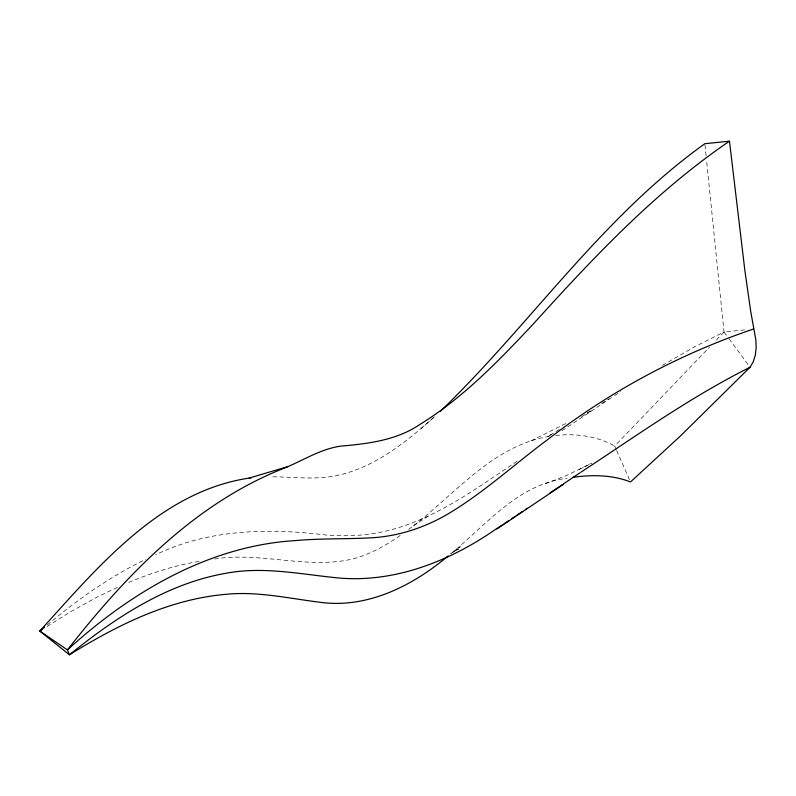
<?xml version="1.0" encoding="UTF-8"?>
<svg xmlns="http://www.w3.org/2000/svg" width="796" height="796" viewBox="0 0 796 796"><rect width="100%" height="100%" fill="white"/><g stroke="black" fill="none" stroke-linecap="round" stroke-linejoin="round"><path stroke-width="0.6" stroke-dasharray="3.98 2.98" d="M616.164 449.441L614.681 446.078L709.515 347.146M716.35 340.021L724.032 332.002L744.976 329.862M433.342 417.8C404.905 443.054 373.414 468.327 335.166 475.869C313.773 480.038 292.042 476.724 270.471 476.804M421.253 428.417L434.327 416.935M450.994 553.608C486.585 524.594 518.345 483.888 567.14 478.287M47.302 624.92C77.57 599.557 110.097 576.463 145.758 559.319M408.607 529.4C453.74 496.465 491.271 445.591 549.698 436.327M452.775 552.543L460.377 546.703L450.496 553.558M400.199 535.469C385.901 545.409 370.399 554.056 353.543 558.772C307.156 570.035 259.367 550.902 212.452 559.369M561.976 430.686L613.547 396.229M517.131 461.262C470.924 492.067 423.651 527.847 366.777 534.444C353.225 536.076 339.514 536.016 325.912 535.002C268.64 527.987 208.502 529.002 155.598 554.802M413.233 525.917L428.785 515.778M614.562 395.572L620.651 391.602M456.387 550.454L458.476 549.121L456.426 550.344M47.073 626.482L69.939 612.124L97.988 596.632L119.738 586.314M559.309 429.482L547.678 436.656L551.917 434.158M601.617 403.363L609.02 398.786M662.401 365.374L694.928 346.608L724.032 332.002L706.48 159.707M581.587 416.616L592.184 410.348L585.508 413.681M545.28 483.799L566.653 475.451L591.876 463.103M531.041 440.885L566.613 423.114M579.209 469.461L589.965 464.118M128.703 582.423C152.086 572.662 176.423 564.812 201.527 561.031M555.717 435.472C575.787 433.233 596.94 436.009 614.681 446.078M724.032 332.002L728.37 337.872M729.096 338.847L750.041 367.245M616.661 450.566L630.502 481.958M704.977 144.942L706.351 158.474"/><path stroke-width="1.19" d="M573.13 477.301C592.224 474.575 612.333 474.844 630.502 481.958L680.63 435.79L750.041 367.245L753.145 362.001L755.245 355.474L756.17 347.942L755.842 339.852L750.718 311.445L744.857 270.421L729.474 141.2L704.848 143.708C601.796 217.368 530.743 324.032 440.566 411.144M448.148 555.926C412.875 585.647 367.344 608.89 319.873 602.254C288.251 598.353 256.611 590.95 224.552 594.443C168.404 599.597 116.634 625.457 69.421 654.8L39.8 631.049C97.51 567.598 160.882 490.067 251.446 477.789M497.072 528.335C449.521 561.727 391.672 584.483 332.837 577.379C297.624 573.637 261.983 566.563 226.611 573.16C167.24 583.259 115.4 617.587 69.421 654.8L67.421 649.914L39.8 631.049L44.486 627.218M729.474 141.2C655.088 191.826 593.199 257.785 533.151 324.151C498.714 360.817 463.242 397.731 420.129 424.298C396.537 440.407 368.07 443.73 340.459 446.178C320.718 449.004 303.644 460.138 285.505 467.65C195.129 502.803 126.047 575.04 67.421 649.914C130.315 592.562 208.512 545.847 295.207 540.613C321.853 538.156 348.668 539.35 375.334 537.539C401.453 535.409 426.775 526.644 449.213 513.221C484.704 491.868 515.301 463.57 548.474 438.974C610.084 391.334 679.864 353.931 753.603 328.987M563.518 484.247L496.933 528.962M520.823 512.544L522.654 511.321M525.41 509.46L527.26 508.216M550.056 492.883L560.165 486.097M517.211 514.982L519.917 513.161M580.145 472.705L563.588 483.799M581.03 472.118C636.452 435.79 690.639 396.955 750.041 367.245M511.858 518.574L515.41 516.196M561.021 485.52L562.732 484.376M506.574 522.096L508.326 520.922M503.967 523.818L505.699 522.673M497.928 527.788L502.226 524.972M39.8 631.049L41.88 629.745M249.248 478.038L287.714 466.655"/></g></svg>
